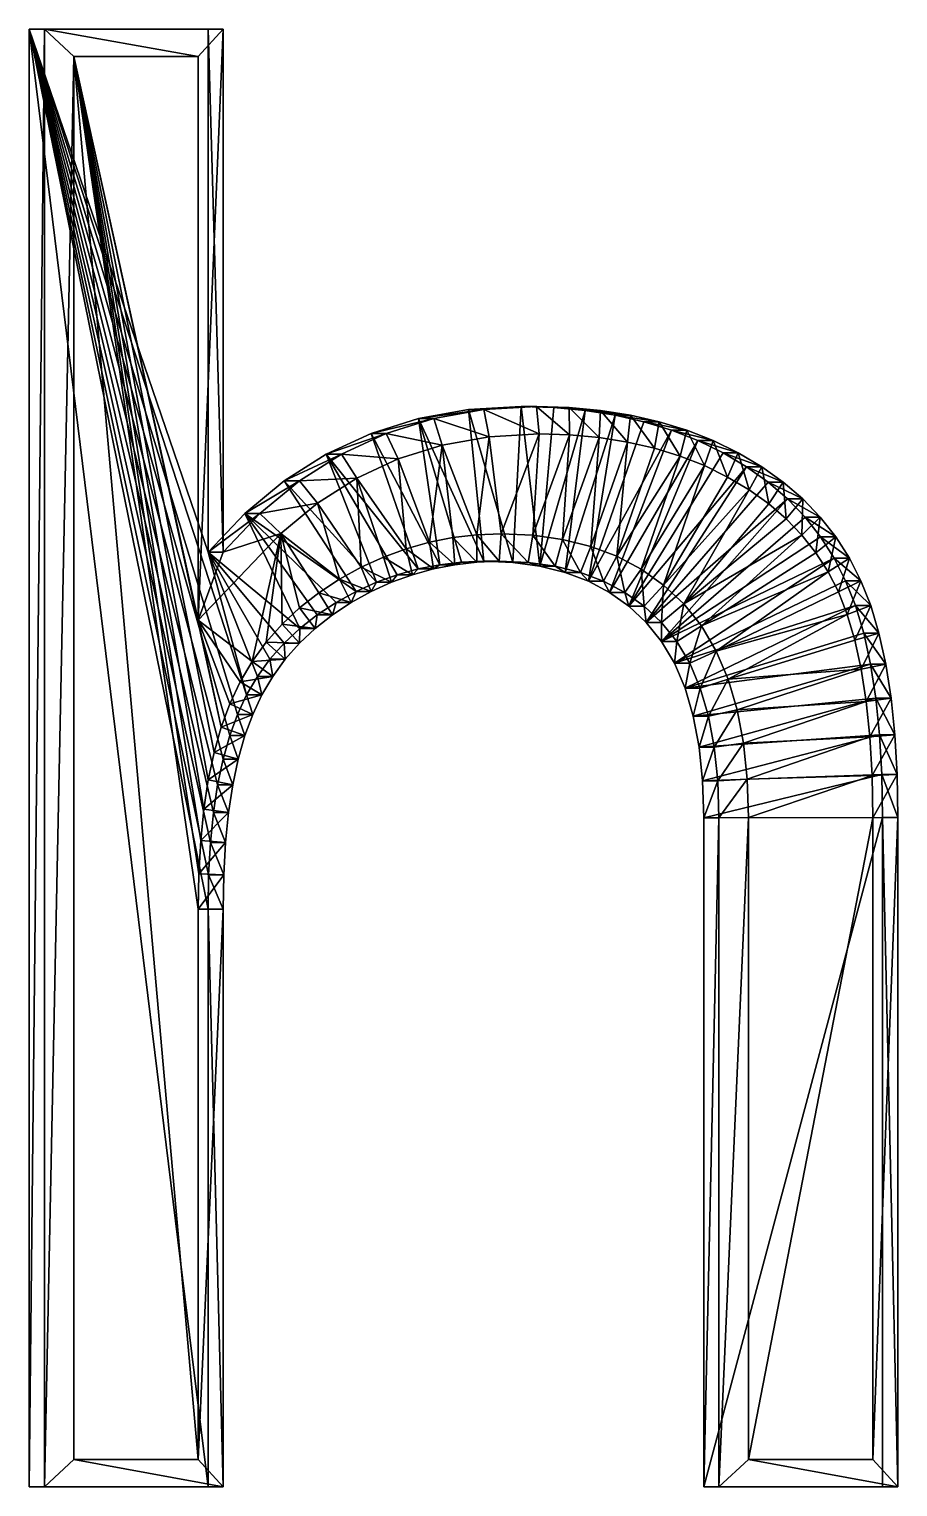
# Model space of a CAD drawing. Header units: metres. Extents: x -136 to 55, y -57 to 41.
# Drawn here: x -31.02 to -22.68, y -11.99 to 2.01 of the extents above; entities that cross this region are included whole.
import ezdxf

# ---------------------------------------------------------------- set-up
doc = ezdxf.new("R2010")
doc.units = ezdxf.units.M
doc.layers.get('0').update_dxf_attribs({"true_color": 0x57e057})

msp = doc.modelspace()

# ---------------------------------------------------------------- meshes
at = {"color": 74, "true_color": 0x58b11a}
mesh = msp.add_polyface(dxfattribs=at)
corners = [(-29.305, -11.988, 0.229), (-29.305, -6.442, 0.229), (-29.159, -11.988, 1.751), (-29.159, -6.442, 1.751), (-29.299, -6.112, 0.229), (-29.153, -6.112, 1.75), (-29.282, -5.802, 0.227), (-29.136, -5.802, 1.748), (-29.253, -5.514, 0.224), (-29.107, -5.514, 1.746), (-31.022, -11.988, 0.394), (-30.876, -11.988, 1.916), (-30.876, 2.008, 1.916), (-29.159, -11.988, 1.751), (-29.159, -6.442, 1.751), (-29.153, -6.112, 1.75), (-29.136, -5.802, 1.748), (-29.107, -5.514, 1.746), (-30.876, -11.988, 1.916), (-30.876, 2.008, 1.916), (-29.399, -11.726, 1.993), (-29.399, -6.44, 1.993), (-29.393, -6.102, 1.992), (-29.375, -5.782, 1.991), (-29.345, -5.481, 1.988), (-30.594, -11.726, 2.108), (-30.594, 1.746, 2.108), (-31.022, 2.008, 0.394)]
mesh.append_faces([[corners[k] for k in face] for face in [(27, 0, 10)]], dxfattribs={"vtx0": -1, "color": 74})
mesh.append_faces([[corners[k] for k in face] for face in [(0, 1, 2), (1, 4, 3), (4, 6, 5), (6, 8, 7), (10, 0, 11), (2, 3, 13), (3, 5, 14), (5, 7, 15), (7, 9, 16), (11, 2, 18), (13, 14, 20), (14, 15, 21), (15, 16, 22), (16, 17, 23), (18, 13, 25)]], dxfattribs={"vtx1": -1, "color": 74})
mesh.append_faces([[corners[k] for k in face] for face in [(1, 3, 2), (4, 5, 3), (6, 7, 5), (8, 9, 7), (10, 11, 12), (0, 2, 11), (3, 14, 13), (5, 15, 14), (7, 16, 15), (9, 17, 16), (11, 18, 19), (2, 13, 18), (14, 21, 20), (15, 22, 21), (16, 23, 22), (17, 24, 23), (18, 25, 26), (13, 20, 25), (26, 25, 20)]], dxfattribs={"vtx2": -1, "color": 74})
mesh = msp.add_polyface(dxfattribs=at)
corners = [(-29.253, -5.514, 0.224), (-29.213, -5.247, 0.22), (-29.107, -5.514, 1.746), (-29.066, -5.247, 1.742), (-29.161, -5.001, 0.215), (-29.014, -5.001, 1.737), (-29.097, -4.775, 0.209), (-28.951, -4.775, 1.731), (-29.022, -4.571, 0.202), (-28.876, -4.571, 1.723), (-28.934, -4.383, 0.193), (-28.787, -4.383, 1.715), (-24.725, -4.32, -0.212), (-24.647, -4.588, -0.219), (-24.579, -4.32, 1.31), (-24.5, -4.588, 1.302), (-24.59, -4.885, -0.225), (-29.107, -5.514, 1.746), (-29.066, -5.247, 1.742), (-29.014, -5.001, 1.737), (-28.951, -4.775, 1.731), (-28.876, -4.571, 1.723), (-28.787, -4.383, 1.715), (-24.579, -4.32, 1.31), (-29.345, -5.481, 1.988), (-29.302, -5.2, 1.984), (-29.247, -4.938, 1.978), (-29.178, -4.694, 1.972), (-29.096, -4.47, 1.964), (-30.594, 1.746, 2.108), (-29.399, -11.726, 1.993), (-29.399, -6.44, 1.993), (-31.022, 2.008, 0.394), (-29.305, -6.442, 0.229), (-29.305, -11.988, 0.229)]
mesh.append_faces([[corners[k] for k in face] for face in [(29, 30, 31), (32, 33, 34)]], dxfattribs={"vtx0": -1, "vtx2": -1, "color": 74})
mesh.append_faces([[corners[k] for k in face] for face in [(0, 1, 2), (1, 4, 3), (4, 6, 5), (6, 8, 7), (8, 10, 9), (12, 13, 14), (13, 16, 15), (2, 3, 17), (3, 5, 18), (5, 7, 19), (7, 9, 20), (9, 11, 21), (14, 15, 23), (17, 18, 24), (18, 19, 25), (19, 20, 26), (20, 21, 27), (21, 22, 28)]], dxfattribs={"vtx1": -1, "color": 74})
mesh.append_faces([[corners[k] for k in face] for face in [(1, 3, 2), (4, 5, 3), (6, 7, 5), (8, 9, 7), (10, 11, 9), (13, 15, 14), (3, 18, 17), (5, 19, 18), (7, 20, 19), (9, 21, 20), (11, 22, 21), (18, 25, 24), (19, 26, 25), (20, 27, 26), (21, 28, 27)]], dxfattribs={"vtx2": -1, "color": 74})
mesh = msp.add_polyface(dxfattribs=at)
corners = [(-28.934, -4.383, 0.193), (-28.83, -4.207, 0.183), (-28.787, -4.383, 1.715), (-28.683, -4.207, 1.705), (-28.71, -4.042, 0.172), (-28.564, -4.042, 1.693), (-28.575, -3.889, 0.159), (-28.428, -3.889, 1.68), (-28.424, -3.747, 0.144), (-28.787, -4.383, 1.715), (-28.683, -4.207, 1.705), (-28.564, -4.042, 1.693), (-28.997, -4.26, 1.954), (-29.096, -4.47, 1.964), (-28.88, -4.063, 1.943), (-28.746, -3.878, 1.93), (-28.428, -3.889, 1.68), (-28.594, -3.706, 1.916), (-30.594, 1.746, 2.108), (-29.399, -6.44, 1.993), (-29.393, -6.102, 1.992), (-29.375, -5.782, 1.991), (-29.399, -3.668, 1.993), (-29.178, -4.694, 1.972), (-28.607, -2.836, 1.917), (-28.426, -3.547, 1.899), (-31.022, 2.008, 0.394), (-29.299, -6.112, 0.229), (-29.305, -6.442, 0.229), (-29.282, -5.802, 0.227), (-29.305, -3.015, 0.229), (-28.952, -2.644, 0.195), (-28.257, -3.616, 0.128)]
mesh.append_faces([[corners[k] for k in face] for face in [(18, 19, 20), (18, 20, 21), (22, 23, 13), (22, 13, 12), (22, 12, 14), (24, 14, 15), (24, 15, 17), (24, 17, 25), (26, 27, 28), (26, 29, 27), (30, 1, 0), (30, 4, 1), (30, 6, 4), (30, 8, 6), (31, 32, 8)]], dxfattribs={"vtx0": -1, "vtx2": -1, "color": 74})
mesh.append_faces([[corners[k] for k in face] for face in [(0, 1, 2), (1, 4, 3), (4, 6, 5), (6, 8, 7), (2, 3, 9), (3, 5, 10), (5, 7, 11), (9, 10, 12), (10, 11, 14), (11, 16, 15)]], dxfattribs={"vtx1": -1, "color": 74})
mesh.append_faces([[corners[k] for k in face] for face in [(24, 22, 14)]], dxfattribs={"vtx1": -1, "vtx2": -1, "color": 74})
mesh.append_faces([[corners[k] for k in face] for face in [(1, 3, 2), (4, 5, 3), (6, 7, 5), (3, 10, 9), (5, 11, 10), (9, 12, 13), (10, 14, 12), (11, 15, 14), (16, 17, 15)]], dxfattribs={"vtx2": -1, "color": 74})
mesh = msp.add_polyface(dxfattribs=at)
corners = [(-27.688, -3.303, 0.073), (-27.489, -3.231, 0.054), (-27.542, -3.303, 1.595), (-27.343, -3.231, 1.576), (-28.952, -2.644, 0.195), (-29.305, -3.015, 0.229), (-28.806, -2.644, 1.717), (-29.159, -3.015, 1.751), (-31.022, 2.008, 0.394), (-31.022, -11.988, 0.394), (-30.876, 2.008, 1.916), (-27.542, -3.303, 1.595), (-28.806, -2.644, 1.717), (-29.159, -3.015, 1.751), (-27.737, -3.392, 1.614), (-27.833, -3.158, 1.842), (-28.042, -3.272, 1.862), (-27.619, -3.061, 1.822), (-27.343, -3.231, 1.576), (-28.607, -2.836, 1.917), (-28.253, -2.543, 1.883), (-29.399, -3.668, 1.993), (-30.876, 2.008, 1.916), (-30.876, -11.988, 1.916), (-30.594, 1.746, 2.108), (-29.375, -5.782, 1.991), (-29.345, -5.481, 1.988), (-29.302, -5.2, 1.984), (-29.247, -4.938, 1.978), (-28.426, -3.547, 1.899), (-28.241, -3.403, 1.882), (-27.877, -2.304, 1.847), (-27.402, -2.981, 1.801), (-29.253, -5.514, 0.224), (-29.282, -5.802, 0.227), (-29.213, -5.247, 0.22), (-29.161, -5.001, 0.215), (-28.424, -3.747, 0.144), (-28.169, -2.073, 0.12), (-27.287, -3.174, 0.035), (-27.884, -3.392, 0.092), (-28.573, -2.33, 0.159), (-28.075, -3.497, 0.111), (-28.257, -3.616, 0.128)]
mesh.append_faces([[corners[k] for k in face] for face in [(4, 37, 5), (1, 38, 39), (0, 38, 1), (40, 41, 0), (42, 4, 40)]], dxfattribs={"vtx0": -1, "vtx1": -1, "color": 74})
mesh.append_faces([[corners[k] for k in face] for face in [(24, 25, 26), (24, 26, 27), (24, 27, 28), (19, 29, 30), (19, 30, 16), (20, 16, 15), (31, 15, 17), (31, 17, 32), (8, 33, 34), (8, 35, 33), (8, 36, 35), (40, 4, 41)]], dxfattribs={"vtx0": -1, "vtx2": -1, "color": 74})
mesh.append_faces([[corners[k] for k in face] for face in [(0, 1, 2), (4, 5, 6), (8, 9, 10), (2, 3, 11), (6, 7, 12), (11, 18, 17), (12, 13, 19), (22, 23, 24)]], dxfattribs={"vtx1": -1, "color": 74})
mesh.append_faces([[corners[k] for k in face] for face in [(20, 19, 16), (31, 20, 15), (42, 43, 4)]], dxfattribs={"vtx1": -1, "vtx2": -1, "color": 74})
mesh.append_faces([[corners[k] for k in face] for face in [(1, 3, 2), (5, 7, 6), (7, 13, 12), (14, 15, 16), (11, 17, 15), (12, 19, 20), (13, 21, 19)]], dxfattribs={"vtx2": -1, "color": 74})
mesh = msp.add_polyface(dxfattribs=at)
corners = [(-28.169, -2.073, 0.12), (-28.023, -2.073, 1.641), (-27.593, -1.873, 1.6), (-28.573, -2.33, 0.159), (-28.427, -2.33, 1.68), (-28.952, -2.644, 0.195), (-28.806, -2.644, 1.717), (-28.023, -2.073, 1.641), (-28.427, -2.33, 1.68), (-28.806, -2.644, 1.717), (-30.876, 2.008, 1.916), (-30.876, -11.988, 1.916), (-30.876, 2.008, 1.916), (-27.593, -1.873, 1.6), (-27.478, -2.118, 1.808), (-27.877, -2.304, 1.847), (-28.253, -2.543, 1.883), (-30.594, 1.746, 2.108), (-29.247, -4.938, 1.978), (-29.178, -4.694, 1.972), (-29.399, -3.668, 1.993), (-27.402, -2.981, 1.801), (-27.056, -1.986, 1.767), (-27.179, -2.919, 1.779), (-26.953, -2.874, 1.758), (-26.723, -2.848, 1.735), (-26.607, -1.906, 1.724), (-26.489, -2.839, 1.713), (-26.127, -1.879, 1.678), (-26.187, -2.852, 1.684), (-31.022, 2.008, 0.394), (-29.097, -4.775, 0.209), (-29.161, -5.001, 0.215), (-29.022, -4.571, 0.202), (-28.934, -4.383, 0.193), (-26.378, -3.113, -0.053), (-26.804, -1.645, -0.012), (-26.298, -1.616, -0.06), (-26.657, -3.101, -0.026), (-27.285, -1.731, 0.035), (-26.87, -3.109, -0.005), (-27.08, -3.134, 0.015), (-27.74, -1.873, 0.078), (-27.287, -3.174, 0.035), (-27.688, -3.303, 0.073)]
mesh.append_faces([[corners[k] for k in face] for face in [(38, 36, 35), (40, 39, 38)]], dxfattribs={"vtx0": -1, "vtx1": -1, "color": 74})
mesh.append_faces([[corners[k] for k in face] for face in [(20, 17, 19)]], dxfattribs={"vtx0": -1, "vtx1": -1, "vtx2": -1, "color": 74})
mesh.append_faces([[corners[k] for k in face] for face in [(17, 18, 19), (22, 23, 24), (22, 24, 25), (26, 25, 27), (28, 27, 29), (30, 31, 32), (30, 33, 31), (30, 34, 33), (35, 36, 37), (38, 39, 36), (41, 42, 39), (43, 0, 42), (44, 3, 0)]], dxfattribs={"vtx0": -1, "vtx2": -1, "color": 74})
mesh.append_faces([[corners[k] for k in face] for face in [(0, 3, 1), (3, 5, 4), (1, 4, 7), (4, 6, 8), (10, 11, 12), (13, 7, 14), (7, 8, 15), (8, 9, 16)]], dxfattribs={"vtx1": -1, "color": 74})
mesh.append_faces([[corners[k] for k in face] for face in [(14, 15, 21), (22, 14, 23), (26, 22, 25), (28, 26, 27)]], dxfattribs={"vtx1": -1, "vtx2": -1, "color": 74})
mesh.append_faces([[corners[k] for k in face] for face in [(0, 1, 2), (3, 4, 1), (5, 6, 4), (4, 8, 7), (6, 9, 8), (7, 15, 14), (8, 16, 15)]], dxfattribs={"vtx2": -1, "color": 74})
mesh = msp.add_polyface(dxfattribs=at)
corners = [(-26.298, -1.616, -0.06), (-26.804, -1.645, -0.012), (-26.152, -1.616, 1.461), (-26.658, -1.645, 1.51), (-27.285, -1.731, 0.035), (-27.138, -1.731, 1.556), (-27.74, -1.873, 0.078), (-27.593, -1.873, 1.6), (-28.169, -2.073, 0.12), (-29.305, -3.015, 0.229), (-29.305, 2.008, 0.229), (-29.159, -3.015, 1.751), (-29.159, 2.008, 1.751), (-31.022, 2.008, 0.394), (-30.876, 2.008, 1.916), (-26.152, -1.616, 1.461), (-26.658, -1.645, 1.51), (-27.138, -1.731, 1.556), (-27.593, -1.873, 1.6), (-28.023, -2.073, 1.641), (-28.023, -2.073, 1.641), (-29.159, -3.015, 1.751), (-29.159, 2.008, 1.751), (-30.876, 2.008, 1.916), (-26.127, -1.879, 1.678), (-26.607, -1.906, 1.724), (-27.056, -1.986, 1.767), (-27.478, -2.118, 1.808), (-29.399, -3.668, 1.993), (-29.399, 1.746, 1.993), (-30.594, 1.746, 2.108), (-28.934, -4.383, 0.193)]
mesh.append_faces([[corners[k] for k in face] for face in [(9, 13, 10)]], dxfattribs={"vtx0": -1, "color": 74})
mesh.append_faces([[corners[k] for k in face] for face in [(9, 31, 13)]], dxfattribs={"vtx0": -1, "vtx1": -1, "vtx2": -1, "color": 74})
mesh.append_faces([[corners[k] for k in face] for face in [(0, 1, 2), (1, 4, 3), (4, 6, 5), (6, 8, 7), (9, 10, 11), (10, 13, 12), (2, 3, 15), (3, 5, 16), (5, 7, 17), (7, 19, 18), (11, 12, 21), (12, 14, 22), (15, 16, 24), (16, 17, 25), (17, 18, 26), (21, 22, 28), (22, 23, 29)]], dxfattribs={"vtx1": -1, "color": 74})
mesh.append_faces([[corners[k] for k in face] for face in [(1, 3, 2), (4, 5, 3), (6, 7, 5), (10, 12, 11), (13, 14, 12), (3, 16, 15), (5, 17, 16), (7, 18, 17), (19, 20, 18), (12, 22, 21), (14, 23, 22), (16, 25, 24), (17, 26, 25), (18, 27, 26), (22, 29, 28), (23, 30, 29), (28, 29, 30)]], dxfattribs={"vtx2": -1, "color": 74})
mesh = msp.add_polyface(dxfattribs=at)
corners = [(-26.378, -3.113, -0.053), (-26.118, -3.149, -0.078), (-26.231, -3.113, 1.469), (-25.971, -3.149, 1.444), (-25.876, -3.209, -0.101), (-25.73, -3.209, 1.42), (-25.653, -3.293, -0.122), (-25.507, -3.293, 1.399), (-26.231, -3.113, 1.469), (-25.971, -3.149, 1.444), (-25.73, -3.209, 1.42), (-25.507, -3.293, 1.399), (-26.187, -2.852, 1.684), (-25.901, -2.892, 1.656), (-25.631, -2.958, 1.63), (-25.379, -3.053, 1.606), (-25.303, -3.401, 1.379), (-25.145, -3.177, 1.583), (-24.931, -3.329, 1.563), (-24.538, -2.183, 1.525), (-24.773, -2.091, 1.548), (-25.019, -2.015, 1.571), (-25.278, -1.956, 1.596), (-25.549, -1.913, 1.622), (-25.834, -1.887, 1.65), (-25.263, -3.533, -0.16), (-24.135, -2.194, -0.269), (-25.097, -3.688, -0.176), (-25.449, -3.401, -0.142), (-24.601, -1.943, -0.224), (-24.854, -1.843, -0.199), (-25.119, -1.761, -0.174), (-25.396, -1.698, -0.147), (-25.685, -1.653, -0.119), (-26.298, -1.616, -0.06)]
mesh.append_faces([[corners[k] for k in face] for face in [(25, 26, 27), (28, 29, 25), (6, 30, 28), (4, 32, 6), (1, 33, 4), (0, 34, 1)]], dxfattribs={"vtx0": -1, "vtx1": -1, "color": 74})
mesh.append_faces([[corners[k] for k in face] for face in [(15, 20, 21), (15, 21, 22), (28, 30, 29), (6, 31, 30)]], dxfattribs={"vtx0": -1, "vtx2": -1, "color": 74})
mesh.append_faces([[corners[k] for k in face] for face in [(0, 1, 2), (1, 4, 3), (4, 6, 5), (2, 3, 8), (3, 5, 9), (5, 7, 10), (8, 9, 12), (9, 10, 13), (10, 11, 14), (11, 16, 15)]], dxfattribs={"vtx1": -1, "color": 74})
mesh.append_faces([[corners[k] for k in face] for face in [(17, 18, 19), (15, 17, 20), (14, 15, 22), (13, 14, 23), (12, 13, 24)]], dxfattribs={"vtx1": -1, "vtx2": -1, "color": 74})
mesh.append_faces([[corners[k] for k in face] for face in [(1, 3, 2), (4, 5, 3), (6, 7, 5), (3, 9, 8), (5, 10, 9), (7, 11, 10), (9, 13, 12), (10, 14, 13), (11, 15, 14), (16, 17, 15)]], dxfattribs={"vtx2": -1, "color": 74})
mesh = msp.add_polyface(dxfattribs=at)
corners = [(-24.854, -1.843, -0.199), (-25.119, -1.761, -0.174), (-24.708, -1.843, 1.322), (-24.973, -1.761, 1.348), (-25.396, -1.698, -0.147), (-25.249, -1.698, 1.374), (-25.685, -1.653, -0.119), (-25.538, -1.653, 1.402), (-25.986, -1.626, -0.09), (-25.839, -1.626, 1.431), (-26.298, -1.616, -0.06), (-26.152, -1.616, 1.461), (-24.973, -1.761, 1.348), (-24.708, -1.843, 1.322), (-25.249, -1.698, 1.374), (-25.538, -1.653, 1.402), (-25.839, -1.626, 1.431), (-26.152, -1.616, 1.461), (-25.019, -2.015, 1.571), (-24.773, -2.091, 1.548), (-25.278, -1.956, 1.596), (-25.549, -1.913, 1.622), (-25.834, -1.887, 1.65), (-26.127, -1.879, 1.678), (-25.631, -2.958, 1.63), (-25.901, -2.892, 1.656), (-26.187, -2.852, 1.684), (-25.653, -3.293, -0.122), (-25.876, -3.209, -0.101), (-26.118, -3.149, -0.078)]
mesh.append_faces([[corners[k] for k in face] for face in [(23, 26, 22)]], dxfattribs={"vtx0": -1, "vtx1": -1, "color": 74})
mesh.append_faces([[corners[k] for k in face] for face in [(24, 20, 21), (25, 21, 22), (27, 4, 1), (28, 6, 4), (29, 8, 6), (29, 10, 8)]], dxfattribs={"vtx0": -1, "vtx2": -1, "color": 74})
mesh.append_faces([[corners[k] for k in face] for face in [(0, 1, 2), (1, 4, 3), (4, 6, 5), (6, 8, 7), (8, 10, 9), (3, 5, 12), (5, 7, 14), (7, 9, 15), (9, 11, 16), (12, 14, 18), (14, 15, 20), (15, 16, 21), (16, 17, 22)]], dxfattribs={"vtx1": -1, "color": 74})
mesh.append_faces([[corners[k] for k in face] for face in [(1, 3, 2), (4, 5, 3), (6, 7, 5), (8, 9, 7), (10, 11, 9), (3, 12, 13), (5, 14, 12), (7, 15, 14), (9, 16, 15), (11, 17, 16), (12, 18, 19), (14, 20, 18), (15, 21, 20), (16, 22, 21), (17, 23, 22)]], dxfattribs={"vtx2": -1, "color": 74})
mesh = msp.add_polyface(dxfattribs=at)
corners = [(-27.489, -3.231, 0.054), (-27.287, -3.174, 0.035), (-27.343, -3.231, 1.576), (-27.14, -3.174, 1.556), (-27.08, -3.134, 0.015), (-26.934, -3.134, 1.536), (-26.87, -3.109, -0.005), (-26.724, -3.109, 1.516), (-26.657, -3.101, -0.026), (-26.51, -3.101, 1.496), (-26.378, -3.113, -0.053), (-26.231, -3.113, 1.469), (-27.343, -3.231, 1.576), (-27.542, -3.303, 1.595), (-27.14, -3.174, 1.556), (-26.934, -3.134, 1.536), (-26.724, -3.109, 1.516), (-26.51, -3.101, 1.496), (-26.231, -3.113, 1.469), (-27.402, -2.981, 1.801), (-27.619, -3.061, 1.822), (-27.179, -2.919, 1.779), (-26.953, -2.874, 1.758), (-26.723, -2.848, 1.735), (-26.489, -2.839, 1.713), (-26.187, -2.852, 1.684), (-27.478, -2.118, 1.808), (-27.285, -1.731, 0.035), (-27.74, -1.873, 0.078)]
mesh.append_faces([[corners[k] for k in face] for face in [(4, 27, 6), (1, 28, 4)]], dxfattribs={"vtx0": -1, "vtx1": -1, "color": 74})
mesh.append_faces([[corners[k] for k in face] for face in [(26, 19, 21)]], dxfattribs={"vtx0": -1, "vtx2": -1, "color": 74})
mesh.append_faces([[corners[k] for k in face] for face in [(0, 1, 2), (1, 4, 3), (4, 6, 5), (6, 8, 7), (8, 10, 9), (2, 3, 12), (3, 5, 14), (5, 7, 15), (7, 9, 16), (9, 11, 17), (12, 14, 19), (14, 15, 21), (15, 16, 22), (16, 17, 23), (17, 18, 24)]], dxfattribs={"vtx1": -1, "color": 74})
mesh.append_faces([[corners[k] for k in face] for face in [(1, 3, 2), (4, 5, 3), (6, 7, 5), (8, 9, 7), (10, 11, 9), (2, 12, 13), (3, 14, 12), (5, 15, 14), (7, 16, 15), (9, 17, 16), (11, 18, 17), (12, 19, 20), (14, 21, 19), (15, 22, 21), (16, 23, 22), (17, 24, 23), (18, 25, 24)]], dxfattribs={"vtx2": -1, "color": 74})
mesh = msp.add_polyface(dxfattribs=at)
corners = [(-24.135, -2.194, -0.269), (-23.988, -2.194, 1.253), (-23.782, -2.342, 1.233), (-24.36, -2.061, -0.247), (-24.214, -2.061, 1.274), (-24.601, -1.943, -0.224), (-24.455, -1.943, 1.298), (-24.854, -1.843, -0.199), (-24.708, -1.843, 1.322), (-23.988, -2.194, 1.253), (-24.214, -2.061, 1.274), (-24.455, -1.943, 1.298), (-24.708, -1.843, 1.322), (-24.973, -1.761, 1.348), (-24.109, -2.414, 1.484), (-23.922, -2.549, 1.466), (-24.316, -2.292, 1.504), (-24.538, -2.183, 1.525), (-24.773, -2.091, 1.548), (-24.973, -1.761, 1.348), (-24.738, -3.509, 1.544), (-23.602, -2.851, 1.435), (-23.753, -2.694, 1.449), (-24.931, -3.329, 1.563), (-25.145, -3.177, 1.583), (-24.95, -3.87, -0.19), (-23.573, -2.679, -0.323), (-23.424, -2.868, -0.337), (-23.741, -2.503, -0.307), (-25.097, -3.688, -0.176), (-23.928, -2.342, -0.289), (-25.263, -3.533, -0.16)]
mesh.append_faces([[corners[k] for k in face] for face in [(20, 21, 22), (20, 22, 15), (20, 15, 14), (23, 14, 16), (23, 16, 17), (24, 17, 18), (25, 26, 27), (25, 28, 26), (29, 30, 28), (29, 0, 30), (31, 3, 0), (31, 5, 3)]], dxfattribs={"vtx0": -1, "vtx2": -1, "color": 74})
mesh.append_faces([[corners[k] for k in face] for face in [(0, 3, 1), (3, 5, 4), (5, 7, 6), (1, 4, 9), (4, 6, 10), (6, 8, 11), (8, 13, 12), (9, 10, 14), (10, 11, 16), (11, 12, 17), (12, 19, 18)]], dxfattribs={"vtx1": -1, "color": 74})
mesh.append_faces([[corners[k] for k in face] for face in [(23, 20, 14)]], dxfattribs={"vtx1": -1, "vtx2": -1, "color": 74})
mesh.append_faces([[corners[k] for k in face] for face in [(0, 1, 2), (3, 4, 1), (5, 6, 4), (7, 8, 6), (4, 10, 9), (6, 11, 10), (8, 12, 11), (9, 14, 15), (10, 16, 14), (11, 17, 16), (12, 18, 17)]], dxfattribs={"vtx2": -1, "color": 74})
mesh = msp.add_polyface(dxfattribs=at)
corners = [(-23.183, -3.288, -0.36), (-23.294, -3.071, -0.35), (-23.036, -3.288, 1.161), (-23.147, -3.071, 1.172), (-23.424, -2.868, -0.337), (-23.277, -2.868, 1.184), (-23.573, -2.679, -0.323), (-23.426, -2.679, 1.199), (-23.741, -2.503, -0.307), (-23.594, -2.503, 1.215), (-23.928, -2.342, -0.289), (-23.782, -2.342, 1.233), (-24.135, -2.194, -0.269), (-23.036, -3.288, 1.161), (-23.147, -3.071, 1.172), (-23.277, -2.868, 1.184), (-23.426, -2.679, 1.199), (-23.594, -2.503, 1.215), (-23.782, -2.342, 1.233), (-23.988, -2.194, 1.253), (-23.988, -2.194, 1.253), (-23.253, -3.396, 1.401), (-23.352, -3.202, 1.411), (-23.469, -3.02, 1.422), (-23.602, -2.851, 1.435), (-23.753, -2.694, 1.449), (-23.922, -2.549, 1.466), (-24.568, -3.721, 1.528), (-24.95, -3.87, -0.19)]
mesh.append_faces([[corners[k] for k in face] for face in [(27, 23, 24), (28, 4, 1)]], dxfattribs={"vtx0": -1, "vtx2": -1, "color": 74})
mesh.append_faces([[corners[k] for k in face] for face in [(0, 1, 2), (1, 4, 3), (4, 6, 5), (6, 8, 7), (8, 10, 9), (10, 12, 11), (2, 3, 13), (3, 5, 14), (5, 7, 15), (7, 9, 16), (9, 11, 17), (11, 19, 18), (13, 14, 21), (14, 15, 22), (15, 16, 23), (16, 17, 24), (17, 18, 25), (18, 20, 26)]], dxfattribs={"vtx1": -1, "color": 74})
mesh.append_faces([[corners[k] for k in face] for face in [(1, 3, 2), (4, 5, 3), (6, 7, 5), (8, 9, 7), (10, 11, 9), (3, 14, 13), (5, 15, 14), (7, 16, 15), (9, 17, 16), (11, 18, 17), (19, 20, 18), (14, 22, 21), (15, 23, 22), (16, 24, 23), (17, 25, 24), (18, 26, 25)]], dxfattribs={"vtx2": -1, "color": 74})
mesh = msp.add_polyface(dxfattribs=at)
corners = [(-25.263, -3.533, -0.16), (-25.097, -3.688, -0.176), (-25.117, -3.533, 1.361), (-24.95, -3.688, 1.345), (-24.95, -3.87, -0.19), (-24.804, -3.87, 1.331), (-24.827, -4.081, -0.202), (-24.68, -4.081, 1.319), (-24.725, -4.32, -0.212), (-24.579, -4.32, 1.31), (-25.117, -3.533, 1.361), (-25.303, -3.401, 1.379), (-24.95, -3.688, 1.345), (-24.804, -3.87, 1.331), (-24.68, -4.081, 1.319), (-24.579, -4.32, 1.31), (-25.145, -3.177, 1.583), (-24.931, -3.329, 1.563), (-24.738, -3.509, 1.544), (-24.568, -3.721, 1.528), (-24.426, -3.963, 1.514), (-24.312, -4.232, 1.503), (-24.5, -4.588, 1.302), (-23.168, -3.612, 1.393), (-23.352, -3.202, 1.411), (-23.602, -2.851, 1.435), (-22.944, -4.089, -0.383), (-24.647, -4.588, -0.219), (-23.089, -3.526, -0.369), (-23.294, -3.071, -0.35), (-23.741, -2.503, -0.307)]
mesh.append_faces([[corners[k] for k in face] for face in [(8, 26, 27), (6, 28, 8), (4, 29, 6), (1, 30, 4)]], dxfattribs={"vtx0": -1, "vtx1": -1, "color": 74})
mesh.append_faces([[corners[k] for k in face] for face in [(0, 1, 2), (1, 4, 3), (4, 6, 5), (6, 8, 7), (2, 3, 10), (3, 5, 12), (5, 7, 13), (7, 9, 14), (11, 10, 16), (10, 12, 17), (12, 13, 18), (13, 14, 19), (14, 15, 20), (15, 22, 21)]], dxfattribs={"vtx1": -1, "color": 74})
mesh.append_faces([[corners[k] for k in face] for face in [(20, 21, 23), (19, 20, 24), (18, 19, 25)]], dxfattribs={"vtx1": -1, "vtx2": -1, "color": 74})
mesh.append_faces([[corners[k] for k in face] for face in [(1, 3, 2), (4, 5, 3), (6, 7, 5), (8, 9, 7), (2, 10, 11), (3, 12, 10), (5, 13, 12), (7, 14, 13), (9, 15, 14), (10, 17, 16), (12, 18, 17), (13, 19, 18), (14, 20, 19), (15, 21, 20)]], dxfattribs={"vtx2": -1, "color": 74})
mesh = msp.add_polyface(dxfattribs=at)
corners = [(-22.893, -4.414, -0.388), (-22.944, -4.089, -0.383), (-22.747, -4.414, 1.133), (-22.798, -4.089, 1.138), (-23.009, -3.793, -0.377), (-22.863, -3.793, 1.144), (-23.089, -3.526, -0.369), (-22.942, -3.526, 1.152), (-23.183, -3.288, -0.36), (-23.036, -3.288, 1.161), (-22.747, -4.414, 1.133), (-22.798, -4.089, 1.138), (-22.863, -3.793, 1.144), (-22.942, -3.526, 1.152), (-23.036, -3.288, 1.161), (-22.985, -4.447, 1.375), (-23.033, -4.137, 1.38), (-23.094, -3.859, 1.386), (-23.168, -3.612, 1.393), (-23.253, -3.396, 1.401), (-24.225, -4.526, 1.495), (-24.312, -4.232, 1.503), (-24.426, -3.963, 1.514), (-23.352, -3.202, 1.411), (-24.568, -3.721, 1.528), (-23.469, -3.02, 1.422), (-24.647, -4.588, -0.219), (-24.725, -4.32, -0.212), (-24.827, -4.081, -0.202), (-23.294, -3.071, -0.35)]
mesh.append_faces([[corners[k] for k in face] for face in [(20, 15, 16), (21, 16, 17), (21, 17, 18), (22, 18, 19), (22, 19, 23), (24, 23, 25), (26, 1, 0), (27, 4, 1), (27, 6, 4), (28, 8, 6), (28, 29, 8)]], dxfattribs={"vtx0": -1, "vtx2": -1, "color": 74})
mesh.append_faces([[corners[k] for k in face] for face in [(0, 1, 2), (1, 4, 3), (4, 6, 5), (6, 8, 7), (2, 3, 10), (3, 5, 11), (5, 7, 12), (7, 9, 13), (10, 11, 15), (11, 12, 16), (12, 13, 17), (13, 14, 18)]], dxfattribs={"vtx1": -1, "color": 74})
mesh.append_faces([[corners[k] for k in face] for face in [(21, 20, 16)]], dxfattribs={"vtx1": -1, "vtx2": -1, "color": 74})
mesh.append_faces([[corners[k] for k in face] for face in [(1, 3, 2), (4, 5, 3), (6, 7, 5), (8, 9, 7), (3, 11, 10), (5, 12, 11), (7, 13, 12), (9, 14, 13), (11, 16, 15), (12, 17, 16), (13, 18, 17), (14, 19, 18)]], dxfattribs={"vtx2": -1, "color": 74})
mesh = msp.add_polyface(dxfattribs=at)
corners = [(-28.424, -3.747, 0.144), (-28.277, -3.747, 1.666), (-28.428, -3.889, 1.68), (-28.257, -3.616, 0.128), (-28.111, -3.616, 1.65), (-28.075, -3.497, 0.111), (-27.929, -3.497, 1.632), (-27.884, -3.392, 0.092), (-27.737, -3.392, 1.614), (-27.688, -3.303, 0.073), (-27.542, -3.303, 1.595), (-25.653, -3.293, -0.122), (-25.449, -3.401, -0.142), (-25.507, -3.293, 1.399), (-25.303, -3.401, 1.379), (-25.263, -3.533, -0.16), (-25.117, -3.533, 1.361), (-28.428, -3.889, 1.68), (-28.564, -4.042, 1.693), (-28.277, -3.747, 1.666), (-28.111, -3.616, 1.65), (-27.929, -3.497, 1.632), (-27.737, -3.392, 1.614), (-27.542, -3.303, 1.595), (-25.507, -3.293, 1.399), (-25.303, -3.401, 1.379), (-28.594, -3.706, 1.916), (-28.426, -3.547, 1.899), (-28.241, -3.403, 1.882), (-28.042, -3.272, 1.862), (-27.833, -3.158, 1.842)]
mesh.append_faces([[corners[k] for k in face] for face in [(0, 3, 1), (3, 5, 4), (5, 7, 6), (7, 9, 8), (11, 12, 13), (12, 15, 14), (2, 1, 17), (1, 4, 19), (4, 6, 20), (6, 8, 21), (8, 10, 22), (13, 14, 24), (14, 16, 25), (17, 19, 26), (19, 20, 27), (20, 21, 28), (21, 22, 29), (22, 23, 30)]], dxfattribs={"vtx1": -1, "color": 74})
mesh.append_faces([[corners[k] for k in face] for face in [(0, 1, 2), (3, 4, 1), (5, 6, 4), (7, 8, 6), (9, 10, 8), (12, 14, 13), (15, 16, 14), (2, 17, 18), (1, 19, 17), (4, 20, 19), (6, 21, 20), (8, 22, 21), (10, 23, 22), (14, 25, 24), (19, 27, 26), (20, 28, 27), (21, 29, 28)]], dxfattribs={"vtx2": -1, "color": 74})
mesh = msp.add_polyface(dxfattribs=at)
corners = [(-24.59, -4.885, -0.225), (-24.444, -4.885, 1.297), (-24.5, -4.588, 1.302), (-24.557, -5.21, -0.228), (-24.41, -5.21, 1.293), (-22.835, -5.15, -0.394), (-22.689, -5.15, 1.128), (-22.682, -5.561, 1.127), (-22.857, -4.767, -0.392), (-22.711, -4.767, 1.13), (-22.893, -4.414, -0.388), (-22.747, -4.414, 1.133), (-24.5, -4.588, 1.302), (-24.579, -4.32, 1.31), (-24.444, -4.885, 1.297), (-24.41, -5.21, 1.293), (-22.689, -5.15, 1.128), (-22.682, -5.561, 1.127), (-22.711, -4.767, 1.13), (-22.747, -4.414, 1.133), (-24.225, -4.526, 1.495), (-24.312, -4.232, 1.503), (-24.165, -4.847, 1.489), (-24.129, -5.192, 1.486), (-22.929, -5.159, 1.37), (-22.922, -5.563, 1.369), (-22.95, -4.788, 1.372), (-22.985, -4.447, 1.375), (-24.647, -4.588, -0.219)]
mesh.append_faces([[corners[k] for k in face] for face in [(0, 8, 3), (28, 10, 0)]], dxfattribs={"vtx0": -1, "vtx1": -1, "color": 74})
mesh.append_faces([[corners[k] for k in face] for face in [(23, 24, 26), (22, 26, 27), (3, 8, 5), (0, 10, 8)]], dxfattribs={"vtx0": -1, "vtx2": -1, "color": 74})
mesh.append_faces([[corners[k] for k in face] for face in [(0, 3, 1), (5, 8, 6), (8, 10, 9), (2, 1, 12), (1, 4, 14), (6, 9, 16), (9, 11, 18), (12, 14, 20), (14, 15, 22), (16, 18, 24), (18, 19, 26)]], dxfattribs={"vtx1": -1, "color": 74})
mesh.append_faces([[corners[k] for k in face] for face in [(22, 23, 26), (20, 22, 27)]], dxfattribs={"vtx1": -1, "vtx2": -1, "color": 74})
mesh.append_faces([[corners[k] for k in face] for face in [(0, 1, 2), (3, 4, 1), (5, 6, 7), (8, 9, 6), (10, 11, 9), (2, 12, 13), (1, 14, 12), (4, 15, 14), (6, 16, 17), (9, 18, 16), (11, 19, 18), (12, 20, 21), (14, 22, 20), (15, 23, 22), (16, 24, 25), (18, 26, 24), (19, 27, 26)]], dxfattribs={"vtx2": -1, "color": 74})
mesh = msp.add_polyface(dxfattribs=at)
corners = [(-24.557, -5.21, -0.228), (-24.545, -5.564, -0.229), (-24.41, -5.21, 1.293), (-24.399, -5.564, 1.292), (-24.545, -11.988, -0.229), (-24.399, -11.988, 1.292), (-22.828, -11.988, -0.394), (-22.682, -11.988, 1.127), (-22.828, -5.561, -0.394), (-22.682, -5.561, 1.127), (-22.835, -5.15, -0.394), (-24.41, -5.21, 1.293), (-24.399, -5.564, 1.292), (-24.399, -11.988, 1.292), (-22.682, -11.988, 1.127), (-22.682, -5.561, 1.127), (-22.689, -5.15, 1.128), (-24.129, -5.192, 1.486), (-24.117, -5.56, 1.485), (-24.117, -11.726, 1.485), (-22.922, -11.726, 1.369), (-22.922, -5.563, 1.369), (-22.689, -5.15, 1.128), (-22.929, -5.159, 1.37)]
mesh.append_faces([[corners[k] for k in face] for face in [(4, 8, 6)]], dxfattribs={"vtx0": -1, "color": 74})
mesh.append_faces([[corners[k] for k in face] for face in [(1, 8, 4), (0, 10, 1)]], dxfattribs={"vtx0": -1, "vtx1": -1, "color": 74})
mesh.append_faces([[corners[k] for k in face] for face in [(18, 21, 23), (1, 10, 8)]], dxfattribs={"vtx0": -1, "vtx2": -1, "color": 74})
mesh.append_faces([[corners[k] for k in face] for face in [(0, 1, 2), (1, 4, 3), (4, 6, 5), (6, 8, 7), (8, 10, 9), (2, 3, 11), (3, 5, 12), (5, 7, 13), (7, 9, 14), (9, 16, 15), (11, 12, 17), (12, 13, 18), (13, 14, 19), (14, 15, 20), (15, 22, 21)]], dxfattribs={"vtx1": -1, "color": 74})
mesh.append_faces([[corners[k] for k in face] for face in [(18, 19, 21), (17, 18, 23)]], dxfattribs={"vtx1": -1, "vtx2": -1, "color": 74})
mesh.append_faces([[corners[k] for k in face] for face in [(1, 3, 2), (4, 5, 3), (6, 7, 5), (8, 9, 7), (3, 12, 11), (5, 13, 12), (7, 14, 13), (9, 15, 14), (12, 18, 17), (13, 19, 18), (14, 20, 19), (15, 21, 20), (19, 20, 21)]], dxfattribs={"vtx2": -1, "color": 74})

doc.saveas('drawing.dxf')
